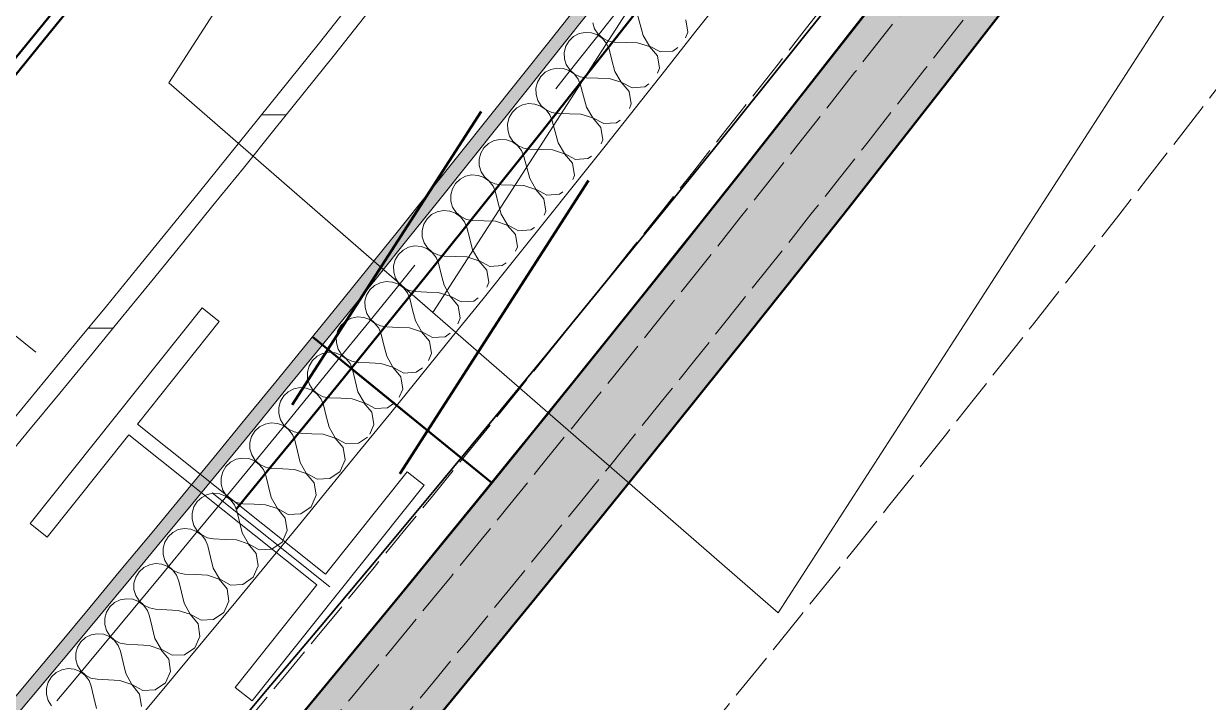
# Model space of a CAD drawing. Header units: millimetres. Extents: x -89663 to 74273, y -103666 to 18539.
# Drawn here: x -5369 to -4258, y -61751 to -61114 of the extents above; entities that cross this region are included whole.
import ezdxf
from ezdxf.enums import TextEntityAlignment as Align

# ---------------------------------------------------------------- set-up
doc = ezdxf.new("R2010")
doc.units = ezdxf.units.MM
doc.header["$MEASUREMENT"] = 0
doc.linetypes.add('Double Dashed', pattern=[1093.611073, 529.166651, -211.666656, 141.111112, -211.666656])
doc.linetypes.add('Hidden Line', pattern=[55, 45, -10])
for name, color, linetype, lineweight, true_color in [('0_Pen_No__29', 7, 'Continuous', 50, 0x2a2a2a), ('A-60-M_Mechanical_Pen_No__29', 7, 'Continuous', 50, 0x2a2a2a), ('New_A-05-M_Gross_Int_WC_s_Pen_No__74', 7, 'Continuous', 20, 0x606060), ('New_A-15-MG_Structural_Grid_Phase_2_Pen_No__222', 7, 'Continuous', 13, 0x65af33), ('New_A-20-M_Hard_Landscape_Pen_No__53', 7, 'Continuous', 35, 0x444444), ('New_A-25-M_Wall_Ext_Pen_No__107', 7, 'Continuous', 15, 0xa6a6a6), ('New_A-25-M_Wall_Ext_Pen_No__27', 7, 'Continuous', 50, 0x2a2a2a), ('New_A-25-M_Wall_Int_Pen_No__107', 7, 'Continuous', 15, 0xa6a6a6), ('New_A-25-M_Wall_Int_Pen_No__149', 7, 'Continuous', 0, 0x2a2a2a), ('New_A-35-M_FFE_Sanitary_Pen_No__211', 7, 'Continuous', 13, 0xebf6ff), ('New_A-35-M_FFE_Sanitary_Pen_No__27', 7, 'Continuous', 50, 0x2a2a2a)]:
    doc.layers.add(name, color=color, linetype=linetype, lineweight=lineweight, true_color=true_color)
for name, color, linetype in [('A-20-M_Floor_Slab', 7, 'Continuous'), ('A-25-M_Wall_Ext', 7, 'Continuous'), ('COLUMN.IFC Import', 7, 'Continuous'), ('New_A-05-M_Gross_Int_WC_s', 7, 'Continuous'), ('New_A-15-MG_Structural_Grid_Phase_2', 7, 'Continuous'), ('New_A-20-M_Hard_Landscape', 7, 'Continuous'), ('New_A-25-M_Wall_Ext', 7, 'Continuous'), ('New_A-25-M_Wall_Int', 7, 'Continuous'), ('New_A-35-M_FFE_Sanitary', 7, 'Continuous'), ('New_A-40-M_Soft_Landscaping_P2', 7, 'Continuous')]:
    doc.layers.add(name, color=color, linetype=linetype)
for name, color, linetype, lineweight in [('A-20-M_Floor_Slab_Pen_No__89', 8, 'Continuous', 20), ('A-25-M_Wall_Ext_Pen_No__87', 8, 'Continuous', 20), ('COLUMN.IFC Import_Pen_No__2', 8, 'Continuous', 15), ('New_A-25-M_Wall_Ext_Pen_No__87', 8, 'Continuous', 20), ('New_A-25-M_Wall_Int_Pen_No__193', 7, 'Continuous', 18), ('New_A-40-M_Soft_Landscaping_P2_Pen_No__150', 7, 'Continuous', 0), ('New_ArchiCAD Zone Stamps_Pen_No__6', 7, 'Continuous', 35)]:
    doc.layers.add(name, color=color, linetype=linetype, lineweight=lineweight)
doc.styles.add('GENERATED_STYLE_1', font='')
doc.styles.add('GENERATED_STYLE_3', font='')
doc.styles.add('GENERATED_STYLE_4', font='')
doc.styles.get('GENERATED_STYLE_1').set_extended_font_data('Arial', bold=True)
doc.styles.get('GENERATED_STYLE_3').set_extended_font_data('Arial')
doc.styles.get('GENERATED_STYLE_4').set_extended_font_data('Swis721 BT')

# ---------------------------------------------------------------- blocks, each defined once
blk = doc.blocks.new('Mesh_6_1', base_point=(-2004.1, -57229.4))
at = {"layer": 'New_A-20-M_Hard_Landscape_Pen_No__53', "linetype": 'Continuous', "flags": 128}
blk.add_lwpolyline([(-2004.1, -57229.4, -0.183374), (-18001.8, -70543.4), (-17579.3, -76160.8), (-17223, -76133.9), (-14657.1, -75939.9), (-15007.7, -71280.4, 0.205807), (-603, -57840.4)], format="xyb", close=True, dxfattribs=at)
blk = doc.blocks.new('Male WC_INB 0163_43_1', base_point=(-7292.1, -60664.2))
at = {"layer": 'New_A-05-M_Gross_Int_WC_s_Pen_No__74', "linetype": 'Continuous'}
blk.add_arc((-26580.2, -43935.2), 27309.7, 312.41044, 326.00205, dxfattribs=at)
at = {"layer": 'New_ArchiCAD Zone Stamps_Pen_No__6'}
for tag, height, style, p in [('ROOM_NAME', 250, 'GENERATED_STYLE_1', (-7557.7, -59352)), ('zoneNameLine2', 250, 'GENERATED_STYLE_1', (-7746.1, -59784.1)), ('ROOM_NUMBER', 200, 'GENERATED_STYLE_3', (-7934.5, -60204.8)), ('measuredAreaCode', 200, 'GENERATED_STYLE_3', (-8091.6, -60564.9)), ('DUMMY_649', 200, 'GENERATED_STYLE_3', (-7784.2, -60699)), ('DUMMY_650', 200, 'GENERATED_STYLE_3', (-7294.8, -60912.3)), ('DUMMY_651', 133.3, 'GENERATED_STYLE_3', (-7015.5, -61018.9))]:
    blk.add_attdef(tag, text='', height=height, rotation=336.4404, dxfattribs=dict(at, style=style)).set_placement(p, align=Align.TOP_LEFT)
blk = doc.blocks.new('Mesh_26_1', base_point=(-15007.7, -71280.4))
at = {"layer": 'New_A-40-M_Soft_Landscaping_P2_Pen_No__150', "linetype": 'Continuous', "flags": 128}
blk.add_lwpolyline([(-15007.7, -71280.4), (-14657.1, -75939.9, 0.09191), (5945.5, -69347.8), (9078.1, -62163.8), (-603, -57840.4, -0.205807)], format="xyb", close=True, dxfattribs=at)
blk = doc.blocks.new('Slab_69_1', base_point=(-4661.6, -61666.9))
at = {"layer": 'A-20-M_Floor_Slab_Pen_No__89', "linetype": 'Continuous', "flags": 128}
blk.add_lwpolyline([(-4661.6, -61666.9), (-5233.2, -61169.7), (-2072.9, -56277.4), (-1394, -56608.6)], close=True, dxfattribs=at)
blk = doc.blocks.new('Slab_70_1', base_point=(-5233.2, -61169.7))
at = {"layer": 'A-20-M_Floor_Slab_Pen_No__89', "linetype": 'Continuous', "flags": 128}
blk.add_lwpolyline([(-5233.2, -61169.7), (-4985.5, -61385.1), (-1778.7, -56420.9), (-2072.9, -56277.4)], close=True, dxfattribs=at)
blk = doc.blocks.new('Wall_53_1', base_point=(-38176, -69536.6))
at = {"layer": 'New_A-25-M_Wall_Ext_Pen_No__107', "linetype": 'Continuous', "lineweight": 0, "true_color": 0x535353}
blk.add_hatch(color=251, dxfattribs=at).paths.add_polyline_path([(-7888.7, -64664.4), (-7855.1, -64701.5), (-7821.6, -64738.5, 0.106432), (-877.5, -55078.3), (-969.2, -55038.4, -0.106432)])
at = {"layer": 'New_A-25-M_Wall_Ext_Pen_No__27', "linetype": 'Continuous'}
for radius, end in [(28161.8, 336.44044), (28261.8, 331.6191)]:
    blk.add_arc((-26783.5, -43782), radius, 312.13949, end, dxfattribs=at)
blk = doc.blocks.new('Wall_55_1', base_point=(-38175.9, -69536.5))
at = {"layer": 'New_A-25-M_Wall_Ext_Pen_No__87', "linetype": 'Hidden Line'}
for radius in [28161.8, 28211.8]:
    blk.add_arc((-26758.9, -43792.8), radius, 246.08329, 336.44041, dxfattribs=at)
blk = doc.blocks.new('Wall_120_1', base_point=(-8161.2, -64098.5))
at = {"layer": 'New_A-35-M_FFE_Sanitary_Pen_No__211', "linetype": 'Continuous'}
h = blk.add_hatch(dxfattribs=at)
h.set_pattern_fill('Plaster_0001', color=256, style=0, pattern_type=2)
h.set_pattern_definition([(229.20706, (0, 0), (-131.12933, 113.1596), [0, -100]), (229.20706, (32.9, -94.43), (-131.12933, 113.1596), [0, -100])])
h.paths.add_polyline_path([(-8154.4, -64105.9, 0.059246), (-3930.6, -59211.3), (-3938.9, -59205.7, -0.059154), (-8153.8, -64091.8)])
at = {"layer": 'New_A-35-M_FFE_Sanitary_Pen_No__27', "linetype": 'Continuous'}
for radius, start, end in [(27366.5, 312.44686, 325.98819), (27376.5, 312.42597, 325.98824)]:
    blk.add_arc((-26623.6, -43897.9), radius, start, end, dxfattribs=at)
blk = doc.blocks.new('Wall_231_1', base_point=(-38294.6, -69816.9))
at = {"layer": 'A-25-M_Wall_Ext_Pen_No__87', "linetype": 'Hidden Line'}
for radius, start, end in [(28130.8, 246.16287, 336.76285), (28469.8, 246.15506, 336.76093)]:
    blk.add_arc((-26785.3, -43777.2), radius, start, end, dxfattribs=at)
blk = doc.blocks.new('*X703')
at = {"layer": 'New_A-25-M_Wall_Int_Pen_No__107', "linetype": 'Continuous'}
for p, q in [((-4791.1, -61115), (-4793.8, -61104.7)), ((-4748.2, -61110.7), (-4746.3, -61122.3)), ((-4833.9, -61119.2), (-4835.6, -61113.6)), ((-4830.6, -61124.2), (-4833.9, -61119.2)), ((-4788.3, -61125.4), (-4791.1, -61115)), ((-4860.8, -61135.5), (-4857.8, -61130.4)), ((-4857.8, -61130.4), (-4853.6, -61126.3)), ((-4853.6, -61126.3), (-4848.3, -61123.6)), ((-4848.3, -61123.6), (-4842.6, -61122.4)), ((-4842.6, -61122.4), (-4836.7, -61122.8)), ((-4836.7, -61122.8), (-4831.1, -61124.7)), ((-4831.1, -61124.7), (-4826.3, -61128.2)), ((-4826.2, -61128), (-4830.6, -61124.2)), ((-4826.3, -61128.2), (-4822.6, -61132.8)), ((-4820.8, -61130.6), (-4826.2, -61128)), ((-4822.6, -61132.8), (-4820.3, -61138.3)), ((-4815, -61131.5), (-4820.8, -61130.6)), ((-4804.3, -61131.8), (-4815, -61131.5)), ((-4793.6, -61132.1), (-4804.3, -61131.8)), ((-4793.6, -61132.1), (-4782.4, -61135.6)), ((-4782.3, -61135.4), (-4788.3, -61125.4)), ((-4746.3, -61122.3), (-4748.6, -61127.7)), ((-4862.3, -61141.2), (-4860.8, -61135.5)), ((-4862.1, -61147.1), (-4862.3, -61141.2)), ((-4817.6, -61148.6), (-4820.3, -61138.3)), ((-4782.4, -61135.6), (-4774.7, -61144.4)), ((-4771.9, -61140.8), (-4782.3, -61135.4)), ((-4774.7, -61144.4), (-4772.8, -61155.9)), ((-4760.3, -61140), (-4771.9, -61140.8)), ((-4755.7, -61136.7), (-4760.3, -61140)), ((-4860.4, -61152.7), (-4862.1, -61147.1)), ((-4857.2, -61157.7), (-4860.4, -61152.7)), ((-4814.8, -61159), (-4817.6, -61148.6)), ((-4887.4, -61169), (-4884.4, -61163.9)), ((-4884.4, -61163.9), (-4880.1, -61159.8)), ((-4880.1, -61159.8), (-4874.9, -61157.1)), ((-4874.9, -61157.1), (-4869.1, -61155.9)), ((-4869.1, -61155.9), (-4863.2, -61156.3)), ((-4863.2, -61156.3), (-4857.6, -61158.3)), ((-4857.6, -61158.3), (-4852.8, -61161.7)), ((-4852.7, -61161.6), (-4857.2, -61157.7)), ((-4852.8, -61161.7), (-4849.2, -61166.3)), ((-4847.4, -61164.1), (-4852.7, -61161.6)), ((-4849.2, -61166.3), (-4846.9, -61171.8)), ((-4841.6, -61165.1), (-4847.4, -61164.1)), ((-4830.9, -61165.4), (-4841.6, -61165.1)), ((-4820.1, -61165.7), (-4830.9, -61165.4)), ((-4820.1, -61165.7), (-4809, -61169.2)), ((-4808.9, -61169), (-4814.8, -61159)), ((-4772.8, -61155.9), (-4774.8, -61160.6)), ((-4888.8, -61174.7), (-4887.4, -61169)), ((-4888.7, -61180.6), (-4888.8, -61174.7)), ((-4844.1, -61182.2), (-4846.9, -61171.8)), ((-4809, -61169.2), (-4801.3, -61178)), ((-4798.5, -61174.5), (-4808.9, -61169)), ((-4786.8, -61173.6), (-4798.5, -61174.5)), ((-4782.9, -61170.8), (-4786.8, -61173.6)), ((-4887, -61186.2), (-4888.7, -61180.6)), ((-4883.8, -61191.2), (-4887, -61186.2)), ((-4841.4, -61192.5), (-4844.1, -61182.2)), ((-4801.3, -61178), (-4799.4, -61189.6)), ((-4914, -61202.4), (-4911, -61197.3)), ((-4911, -61197.3), (-4906.7, -61193.3)), ((-4906.7, -61193.3), (-4901.5, -61190.5)), ((-4901.5, -61190.5), (-4895.7, -61189.3)), ((-4895.7, -61189.3), (-4889.8, -61189.8)), ((-4889.8, -61189.8), (-4884.2, -61191.8)), ((-4884.2, -61191.8), (-4879.4, -61195.2)), ((-4879.3, -61195.1), (-4883.8, -61191.2)), ((-4879.4, -61195.2), (-4875.7, -61199.9)), ((-4874, -61197.6), (-4879.3, -61195.1)), ((-4875.7, -61199.9), (-4873.5, -61205.3)), ((-4868.2, -61198.6), (-4874, -61197.6)), ((-4857.4, -61198.9), (-4868.2, -61198.6)), ((-4846.7, -61199.2), (-4857.4, -61198.9)), ((-4846.7, -61199.2), (-4835.6, -61202.7)), ((-4835.5, -61202.6), (-4841.4, -61192.5)), ((-4799.4, -61189.6), (-4801.1, -61193.7)), ((-4915.4, -61208.1), (-4914, -61202.4)), ((-4915.3, -61214), (-4915.4, -61208.1)), ((-4870.8, -61215.7), (-4873.5, -61205.3)), ((-4835.6, -61202.7), (-4827.9, -61211.6)), ((-4825.1, -61208), (-4835.5, -61202.6)), ((-4813.4, -61207.2), (-4825.1, -61208)), ((-4809.9, -61204.7), (-4813.4, -61207.2)), ((-4913.6, -61219.7), (-4915.3, -61214)), ((-4910.4, -61224.6), (-4913.6, -61219.7)), ((-4868.1, -61226), (-4870.8, -61215.7)), ((-4827.9, -61211.6), (-4826.1, -61223.1)), ((-4940.6, -61235.8), (-4937.6, -61230.8)), ((-4937.6, -61230.8), (-4933.3, -61226.7)), ((-4933.3, -61226.7), (-4928.1, -61224)), ((-4928.1, -61224), (-4922.3, -61222.8)), ((-4922.3, -61222.8), (-4916.4, -61223.2)), ((-4916.4, -61223.2), (-4910.9, -61225.2)), ((-4910.9, -61225.2), (-4906.1, -61228.7)), ((-4906, -61228.5), (-4910.4, -61224.6)), ((-4906.1, -61228.7), (-4902.4, -61233.3)), ((-4900.6, -61231.1), (-4906, -61228.5)), ((-4902.4, -61233.3), (-4900.1, -61238.8)), ((-4894.8, -61232.1), (-4900.6, -61231.1)), ((-4884.1, -61232.4), (-4894.8, -61232.1)), ((-4873.4, -61232.7), (-4884.1, -61232.4)), ((-4873.4, -61232.7), (-4862.2, -61236.3)), ((-4862.1, -61236.1), (-4868.1, -61226)), ((-4826.1, -61223.1), (-4827.6, -61226.9)), ((-4942.1, -61241.5), (-4940.6, -61235.8)), ((-4942, -61247.4), (-4942.1, -61241.5)), ((-4897.4, -61249.1), (-4900.1, -61238.8)), ((-4862.2, -61236.3), (-4854.6, -61245.1)), ((-4851.8, -61241.6), (-4862.1, -61236.1)), ((-4840.1, -61240.8), (-4851.8, -61241.6)), ((-4836.8, -61238.5), (-4840.1, -61240.8)), ((-4940.3, -61253.1), (-4942, -61247.4)), ((-4937.1, -61258), (-4940.3, -61253.1)), ((-4894.7, -61259.5), (-4897.4, -61249.1)), ((-4854.6, -61245.1), (-4852.7, -61256.7)), ((-4967.3, -61269.2), (-4964.3, -61264.1)), ((-4964.3, -61264.1), (-4960, -61260.1)), ((-4960, -61260.1), (-4954.8, -61257.4)), ((-4954.8, -61257.4), (-4949, -61256.2)), ((-4949, -61256.2), (-4943.1, -61256.6)), ((-4943.1, -61256.6), (-4937.5, -61258.6)), ((-4937.5, -61258.6), (-4932.8, -61262.1)), ((-4932.6, -61262), (-4937.1, -61258)), ((-4932.8, -61262.1), (-4929.1, -61266.7)), ((-4927.3, -61264.5), (-4932.6, -61262)), ((-4921.5, -61265.5), (-4927.3, -61264.5)), ((-4910.8, -61265.9), (-4921.5, -61265.5)), ((-4900.1, -61266.2), (-4910.8, -61265.9)), ((-4900.1, -61266.2), (-4888.9, -61269.7)), ((-4888.8, -61269.6), (-4894.7, -61259.5)), ((-4852.7, -61256.7), (-4854.2, -61260.3)), ((-4968.8, -61274.9), (-4967.3, -61269.2)), ((-4968.7, -61280.8), (-4968.8, -61274.9)), ((-4929.1, -61266.7), (-4926.8, -61272.2)), ((-4924.2, -61282.6), (-4926.8, -61272.2)), ((-4888.9, -61269.7), (-4881.3, -61278.6)), ((-4878.5, -61275.1), (-4888.8, -61269.6)), ((-4866.8, -61274.3), (-4878.5, -61275.1)), ((-4863.6, -61272), (-4866.8, -61274.3)), ((-4967, -61286.4), (-4968.7, -61280.8)), ((-4963.8, -61291.4), (-4967, -61286.4)), ((-4921.5, -61292.9), (-4924.2, -61282.6)), ((-4881.3, -61278.6), (-4879.5, -61290.2)), ((-4994.1, -61302.5), (-4991, -61297.4)), ((-4991, -61297.4), (-4986.7, -61293.4)), ((-4986.7, -61293.4), (-4981.5, -61290.7)), ((-4981.5, -61290.7), (-4975.7, -61289.5)), ((-4975.7, -61289.5), (-4969.8, -61290)), ((-4969.8, -61290), (-4964.3, -61292)), ((-4964.3, -61292), (-4959.5, -61295.5)), ((-4959.4, -61295.3), (-4963.8, -61291.4)), ((-4959.5, -61295.5), (-4955.8, -61300.1)), ((-4954.1, -61297.9), (-4959.4, -61295.3)), ((-4948.2, -61298.9), (-4954.1, -61297.9)), ((-4937.5, -61299.3), (-4948.2, -61298.9)), ((-4926.8, -61299.6), (-4937.5, -61299.3)), ((-4926.8, -61299.6), (-4915.7, -61303.2)), ((-4915.6, -61303), (-4921.5, -61292.9)), ((-4879.5, -61290.2), (-4881, -61293.9)), ((-4995.6, -61308.2), (-4994.1, -61302.5)), ((-4995.5, -61314.1), (-4995.6, -61308.2)), ((-4955.8, -61300.1), (-4953.6, -61305.6)), ((-4950.9, -61316), (-4953.6, -61305.6)), ((-4915.7, -61303.2), (-4908.1, -61312.1)), ((-4905.2, -61308.5), (-4915.6, -61303)), ((-4893.5, -61307.8), (-4905.2, -61308.5)), ((-4890.2, -61305.4), (-4893.5, -61307.8)), ((-4993.8, -61319.8), (-4995.5, -61314.1)), ((-4990.6, -61324.7), (-4993.8, -61319.8)), ((-4948.3, -61326.3), (-4950.9, -61316)), ((-4908.1, -61312.1), (-4906.3, -61323.6)), ((-5020.9, -61335.8), (-5017.8, -61330.7)), ((-5017.8, -61330.7), (-5013.5, -61326.7)), ((-5013.5, -61326.7), (-5008.3, -61324)), ((-5008.3, -61324), (-5002.5, -61322.8)), ((-5002.5, -61322.8), (-4996.6, -61323.3)), ((-4996.6, -61323.3), (-4991.1, -61325.3)), ((-4991.1, -61325.3), (-4986.3, -61328.8)), ((-4986.2, -61328.7), (-4990.6, -61324.7)), ((-4986.3, -61328.8), (-4982.6, -61333.5)), ((-4980.9, -61331.2), (-4986.2, -61328.7)), ((-4975, -61332.3), (-4980.9, -61331.2)), ((-4964.3, -61332.6), (-4975, -61332.3)), ((-4953.6, -61333), (-4964.3, -61332.6)), ((-4953.6, -61333), (-4942.5, -61336.6)), ((-4942.4, -61336.4), (-4948.3, -61326.3)), ((-4906.3, -61323.6), (-4907.9, -61327.6)), ((-5022.4, -61341.5), (-5020.9, -61335.8)), ((-5022.3, -61347.4), (-5022.4, -61341.5)), ((-4982.6, -61333.5), (-4980.4, -61338.9)), ((-4977.8, -61349.3), (-4980.4, -61338.9)), ((-4942.5, -61336.6), (-4934.9, -61345.5)), ((-4932, -61342), (-4942.4, -61336.4)), ((-4920.4, -61341.2), (-4932, -61342)), ((-4916.7, -61338.6), (-4920.4, -61341.2)), ((-5020.6, -61353), (-5022.3, -61347.4)), ((-5017.4, -61358), (-5020.6, -61353)), ((-4975.1, -61359.7), (-4977.8, -61349.3)), ((-4934.9, -61345.5), (-4933.1, -61357.1)), ((-5047.7, -61369), (-5044.7, -61364)), ((-5044.7, -61364), (-5040.4, -61360)), ((-5040.4, -61360), (-5035.1, -61357.3)), ((-5035.1, -61357.3), (-5029.3, -61356.1)), ((-5029.3, -61356.1), (-5023.5, -61356.6)), ((-5023.5, -61356.6), (-5017.9, -61358.6)), ((-5017.9, -61358.6), (-5013.1, -61362.1)), ((-5013, -61362), (-5017.4, -61358)), ((-5013.1, -61362.1), (-5009.5, -61366.8)), ((-5007.7, -61364.5), (-5013, -61362)), ((-5009.5, -61366.8), (-5007.3, -61372.2)), ((-5001.9, -61365.6), (-5007.7, -61364.5)), ((-4991.2, -61366), (-5001.9, -61365.6)), ((-4980.5, -61366.3), (-4991.2, -61366)), ((-4980.5, -61366.3), (-4969.3, -61369.9)), ((-4969.2, -61369.8), (-4975.1, -61359.7)), ((-4933.1, -61357.1), (-4935, -61361.6)), ((-5049.3, -61374.7), (-5047.7, -61369)), ((-5049.2, -61380.6), (-5049.3, -61374.7)), ((-5004.6, -61382.6), (-5007.3, -61372.2)), ((-4969.3, -61369.9), (-4961.7, -61378.9)), ((-4958.9, -61375.3), (-4969.2, -61369.8)), ((-4947.2, -61374.6), (-4958.9, -61375.3)), ((-4943, -61371.6), (-4947.2, -61374.6)), ((-5047.5, -61386.3), (-5049.2, -61380.6)), ((-5044.3, -61391.3), (-5047.5, -61386.3)), ((-5002, -61393), (-5004.6, -61382.6)), ((-4961.7, -61378.9), (-4960, -61390.4)), ((-5074.6, -61402.2), (-5071.6, -61397.2)), ((-5071.6, -61397.2), (-5067.3, -61393.2)), ((-5067.3, -61393.2), (-5062, -61390.5)), ((-5062, -61390.5), (-5056.2, -61389.3)), ((-5056.2, -61389.3), (-5050.3, -61389.8)), ((-5050.3, -61389.8), (-5044.8, -61391.9)), ((-5044.8, -61391.9), (-5040, -61395.4)), ((-5039.9, -61395.2), (-5044.3, -61391.3)), ((-5040, -61395.4), (-5036.4, -61400)), ((-5034.6, -61397.8), (-5039.9, -61395.2)), ((-5036.4, -61400), (-5034.2, -61405.5)), ((-5028.8, -61398.8), (-5034.6, -61397.8)), ((-5018.1, -61399.2), (-5028.8, -61398.8)), ((-5007.4, -61399.6), (-5018.1, -61399.2)), ((-5007.4, -61399.6), (-4996.2, -61403.3)), ((-4996.1, -61403.1), (-5002, -61393)), ((-4960, -61390.4), (-4962.2, -61395.7)), ((-5076.2, -61407.9), (-5074.6, -61402.2)), ((-5076.1, -61413.8), (-5076.2, -61407.9)), ((-5031.6, -61415.9), (-5034.2, -61405.5)), ((-4996.2, -61403.3), (-4988.7, -61412.2)), ((-4985.8, -61408.7), (-4996.1, -61403.1)), ((-4974.1, -61408), (-4985.8, -61408.7)), ((-4969.2, -61404.5), (-4974.1, -61408)), ((-5074.4, -61419.5), (-5076.1, -61413.8)), ((-5071.3, -61424.5), (-5074.4, -61419.5)), ((-5028.9, -61426.3), (-5031.6, -61415.9)), ((-4988.7, -61412.2), (-4986.9, -61423.8)), ((-5101.6, -61435.4), (-5098.5, -61430.3)), ((-5098.5, -61430.3), (-5094.2, -61426.3)), ((-5094.2, -61426.3), (-5089, -61423.7)), ((-5089, -61423.7), (-5083.2, -61422.5)), ((-5083.2, -61422.5), (-5077.3, -61423)), ((-5077.3, -61423), (-5071.7, -61425.1)), ((-5071.7, -61425.1), (-5067, -61428.6)), ((-5066.9, -61428.4), (-5071.3, -61424.5)), ((-5067, -61428.6), (-5063.3, -61433.2)), ((-5061.6, -61431), (-5066.9, -61428.4)), ((-5063.3, -61433.2), (-5061.1, -61438.7)), ((-5055.7, -61432.1), (-5061.6, -61431)), ((-5045, -61432.5), (-5055.7, -61432.1)), ((-5034.3, -61432.9), (-5045, -61432.5)), ((-5034.3, -61432.9), (-5023.2, -61436.5)), ((-5023.1, -61436.4), (-5028.9, -61426.3)), ((-4986.9, -61423.8), (-4989.6, -61430.1)), ((-5103.1, -61441.1), (-5101.6, -61435.4)), ((-5103.1, -61447), (-5103.1, -61441.1)), ((-5058.5, -61449.1), (-5061.1, -61438.7)), ((-5023.2, -61436.5), (-5015.6, -61445.5)), ((-5012.8, -61442), (-5023.1, -61436.4)), ((-5001.1, -61441.3), (-5012.8, -61442)), ((-4995.3, -61437.2), (-5001.1, -61441.3)), ((-5115.9, -61456.8), (-5110.1, -61455.7)), ((-5110.1, -61455.7), (-5104.3, -61456.1)), ((-5101.4, -61452.6), (-5103.1, -61447)), ((-5098.3, -61457.7), (-5101.4, -61452.6)), ((-5055.9, -61459.5), (-5058.5, -61449.1)), ((-5015.6, -61445.5), (-5013.9, -61457.1)), ((-5128.6, -61468.5), (-5125.5, -61463.5)), ((-5125.5, -61463.5), (-5121.2, -61459.5)), ((-5121.2, -61459.5), (-5115.9, -61456.8)), ((-5104.3, -61456.1), (-5098.7, -61458.2)), ((-5098.7, -61458.2), (-5094, -61461.7)), ((-5093.9, -61461.6), (-5098.3, -61457.7)), ((-5094, -61461.7), (-5090.4, -61466.4)), ((-5088.6, -61464.2), (-5093.9, -61461.6)), ((-5090.4, -61466.4), (-5088.1, -61471.9)), ((-5082.7, -61465.3), (-5088.6, -61464.2)), ((-5072, -61465.7), (-5082.7, -61465.3)), ((-5061.3, -61466.1), (-5072, -61465.7)), ((-5061.3, -61466.1), (-5050.2, -61469.8)), ((-5050.1, -61469.6), (-5055.9, -61459.5)), ((-5013.9, -61457.1), (-5017.1, -61464.6)), ((-5130.1, -61474.2), (-5128.6, -61468.5)), ((-5130.1, -61480.1), (-5130.1, -61474.2)), ((-5085.6, -61482.3), (-5088.1, -61471.9)), ((-5050.2, -61469.8), (-5042.7, -61478.7)), ((-5039.8, -61475.2), (-5050.1, -61469.6)), ((-5028.1, -61474.5), (-5039.8, -61475.2)), ((-5021.2, -61469.7), (-5028.1, -61474.5)), ((-5143, -61489.9), (-5137.2, -61488.8)), ((-5137.2, -61488.8), (-5131.3, -61489.3)), ((-5128.4, -61485.8), (-5130.1, -61480.1)), ((-5125.3, -61490.8), (-5128.4, -61485.8)), ((-5083, -61492.7), (-5085.6, -61482.3)), ((-5042.7, -61478.7), (-5040.9, -61490.3)), ((-5155.6, -61501.6), (-5152.6, -61496.6)), ((-5152.6, -61496.6), (-5148.2, -61492.6)), ((-5148.2, -61492.6), (-5143, -61489.9)), ((-5131.3, -61489.3), (-5125.8, -61491.3)), ((-5125.8, -61491.3), (-5121, -61494.9)), ((-5120.9, -61494.7), (-5125.3, -61490.8)), ((-5121, -61494.9), (-5117.4, -61499.5)), ((-5115.6, -61497.3), (-5120.9, -61494.7)), ((-5117.4, -61499.5), (-5115.2, -61505)), ((-5109.8, -61498.4), (-5115.6, -61497.3)), ((-5099.1, -61498.9), (-5109.8, -61498.4)), ((-5088.4, -61499.3), (-5099.1, -61498.9)), ((-5088.4, -61499.3), (-5077.3, -61503)), ((-5077.2, -61502.8), (-5083, -61492.7)), ((-5040.9, -61490.3), (-5044.8, -61499.3)), ((-5157.2, -61507.3), (-5155.6, -61501.6)), ((-5157.2, -61513.2), (-5157.2, -61507.3)), ((-5112.6, -61515.4), (-5115.2, -61505)), ((-5077.3, -61503), (-5069.7, -61511.9)), ((-5066.9, -61508.4), (-5077.2, -61502.8)), ((-5055.2, -61507.8), (-5066.9, -61508.4)), ((-5047, -61502.1), (-5055.2, -61507.8)), ((-5170.1, -61522.9), (-5164.3, -61521.8)), ((-5164.3, -61521.8), (-5158.4, -61522.3)), ((-5158.4, -61522.3), (-5152.9, -61524.4)), ((-5155.5, -61518.8), (-5157.2, -61513.2)), ((-5152.4, -61523.9), (-5155.5, -61518.8)), ((-5110.1, -61525.8), (-5112.6, -61515.4)), ((-5069.7, -61511.9), (-5068, -61523.5)), ((-5182.7, -61534.6), (-5179.7, -61529.6)), ((-5179.7, -61529.6), (-5175.3, -61525.6)), ((-5175.3, -61525.6), (-5170.1, -61522.9)), ((-5152.9, -61524.4), (-5148.1, -61528)), ((-5148, -61527.8), (-5152.4, -61523.9)), ((-5148.1, -61528), (-5144.5, -61532.6)), ((-5142.7, -61530.4), (-5148, -61527.8)), ((-5144.5, -61532.6), (-5142.3, -61538.1)), ((-5136.9, -61531.5), (-5142.7, -61530.4)), ((-5126.2, -61532), (-5136.9, -61531.5)), ((-5115.5, -61532.4), (-5126.2, -61532)), ((-5115.5, -61532.4), (-5104.4, -61536.1)), ((-5104.3, -61536), (-5110.1, -61525.8)), ((-5068, -61523.5), (-5072.7, -61534.2)), ((-5184.3, -61540.3), (-5182.7, -61534.6)), ((-5184.3, -61546.2), (-5184.3, -61540.3)), ((-5139.8, -61548.5), (-5142.3, -61538.1)), ((-5104.4, -61536.1), (-5096.9, -61545.1)), ((-5094, -61541.6), (-5104.3, -61536)), ((-5082.3, -61541), (-5094, -61541.6)), ((-5072.7, -61534.3), (-5082.3, -61541)), ((-5197.2, -61556), (-5191.4, -61554.8)), ((-5191.4, -61554.8), (-5185.5, -61555.4)), ((-5185.5, -61555.4), (-5180, -61557.5)), ((-5182.7, -61551.9), (-5184.3, -61546.2)), ((-5179.5, -61556.9), (-5182.7, -61551.9)), ((-5137.2, -61558.9), (-5139.8, -61548.5)), ((-5096.9, -61545.1), (-5095.2, -61556.7)), ((-5209.9, -61567.6), (-5206.8, -61562.6)), ((-5206.8, -61562.6), (-5202.5, -61558.6)), ((-5202.5, -61558.6), (-5197.2, -61556)), ((-5180, -61557.5), (-5175.3, -61561)), ((-5175.2, -61560.9), (-5179.5, -61556.9)), ((-5175.3, -61561), (-5171.7, -61565.7)), ((-5169.9, -61563.5), (-5175.2, -61560.9)), ((-5171.7, -61565.7), (-5169.5, -61571.2)), ((-5164, -61564.6), (-5169.9, -61563.5)), ((-5153.3, -61565.1), (-5164, -61564.6)), ((-5142.7, -61565.5), (-5153.3, -61565.1)), ((-5142.7, -61565.5), (-5131.5, -61569.2)), ((-5131.4, -61569.1), (-5137.2, -61558.9)), ((-5095.2, -61556.7), (-5099.8, -61567.4)), ((-5211.5, -61573.3), (-5209.9, -61567.6)), ((-5211.5, -61579.2), (-5211.5, -61573.3)), ((-5166.9, -61581.6), (-5169.5, -61571.2)), ((-5131.5, -61569.2), (-5124, -61578.2)), ((-5121.2, -61574.7), (-5131.4, -61569.1)), ((-5109.5, -61574.1), (-5121.2, -61574.7)), ((-5099.8, -61567.4), (-5109.5, -61574.1)), ((-5229.7, -61591.6), (-5224.4, -61588.9)), ((-5224.4, -61588.9), (-5218.6, -61587.8)), ((-5218.6, -61587.8), (-5212.7, -61588.4)), ((-5212.7, -61588.4), (-5207.2, -61590.5)), ((-5209.8, -61584.9), (-5211.5, -61579.2)), ((-5206.7, -61589.9), (-5209.8, -61584.9)), ((-5164.4, -61592), (-5166.9, -61581.6)), ((-5124, -61578.2), (-5122.4, -61589.8)), ((-5237.1, -61600.6), (-5234, -61595.5)), ((-5234, -61595.5), (-5229.7, -61591.6)), ((-5207.2, -61590.5), (-5202.5, -61594)), ((-5202.4, -61593.9), (-5206.7, -61589.9)), ((-5202.5, -61594), (-5198.9, -61598.7)), ((-5197.1, -61596.5), (-5202.4, -61593.9)), ((-5198.9, -61598.7), (-5196.7, -61604.2)), ((-5191.3, -61597.6), (-5197.1, -61596.5)), ((-5180.6, -61598.1), (-5191.3, -61597.6)), ((-5169.9, -61598.6), (-5180.6, -61598.1)), ((-5169.9, -61598.6), (-5158.8, -61602.3)), ((-5158.6, -61602.2), (-5164.4, -61592)), ((-5122.4, -61589.8), (-5127.1, -61600.6)), ((-5238.7, -61606.2), (-5237.1, -61600.6)), ((-5238.7, -61612.1), (-5238.7, -61606.2)), ((-5194.2, -61614.6), (-5196.7, -61604.2)), ((-5158.8, -61602.3), (-5151.3, -61611.3)), ((-5148.4, -61607.8), (-5158.6, -61602.2)), ((-5136.7, -61607.2), (-5148.4, -61607.8)), ((-5127.1, -61600.6), (-5136.7, -61607.2)), ((-5256.9, -61624.5), (-5251.6, -61621.9)), ((-5251.6, -61621.9), (-5245.8, -61620.8)), ((-5245.8, -61620.8), (-5240, -61621.3)), ((-5240, -61621.3), (-5234.4, -61623.4)), ((-5237.1, -61617.8), (-5238.7, -61612.1)), ((-5234, -61622.8), (-5237.1, -61617.8)), ((-5191.7, -61625), (-5194.2, -61614.6)), ((-5151.3, -61611.3), (-5149.6, -61622.9)), ((-5266, -61639.2), (-5264.4, -61633.5)), ((-5264.4, -61633.5), (-5261.3, -61628.5)), ((-5261.3, -61628.5), (-5256.9, -61624.5)), ((-5234.4, -61623.4), (-5229.7, -61627)), ((-5229.6, -61626.8), (-5234, -61622.8)), ((-5229.7, -61627), (-5226.1, -61631.7)), ((-5224.3, -61629.5), (-5229.6, -61626.8)), ((-5226.1, -61631.7), (-5224, -61637.2)), ((-5218.5, -61630.6), (-5224.3, -61629.5)), ((-5207.8, -61631.1), (-5218.5, -61630.6)), ((-5197.1, -61631.6), (-5207.8, -61631.1)), ((-5197.1, -61631.6), (-5186, -61635.3)), ((-5185.9, -61635.2), (-5191.7, -61625)), ((-5149.6, -61622.9), (-5154.3, -61633.6)), ((-5266, -61645.1), (-5266, -61639.2)), ((-5221.5, -61647.6), (-5224, -61637.2)), ((-5186, -61635.3), (-5178.5, -61644.4)), ((-5175.6, -61640.9), (-5185.9, -61635.2)), ((-5178.5, -61644.4), (-5176.9, -61656)), ((-5164, -61640.3), (-5175.6, -61640.9)), ((-5154.3, -61633.6), (-5164, -61640.3)), ((-5284.2, -61657.4), (-5278.9, -61654.7)), ((-5278.9, -61654.7), (-5273.1, -61653.7)), ((-5273.1, -61653.7), (-5267.2, -61654.2)), ((-5267.2, -61654.2), (-5261.7, -61656.3)), ((-5264.4, -61650.7), (-5266, -61645.1)), ((-5261.3, -61655.8), (-5264.4, -61650.7)), ((-5256.9, -61659.8), (-5261.3, -61655.8)), ((-5219, -61658), (-5221.5, -61647.6)), ((-5293.3, -61672), (-5291.7, -61666.3)), ((-5291.7, -61666.3), (-5288.6, -61661.3)), ((-5288.6, -61661.3), (-5284.2, -61657.4)), ((-5261.7, -61656.3), (-5257, -61659.9)), ((-5257, -61659.9), (-5253.4, -61664.6)), ((-5251.6, -61662.4), (-5256.9, -61659.8)), ((-5253.4, -61664.6), (-5251.3, -61670.1)), ((-5245.8, -61663.5), (-5251.6, -61662.4)), ((-5235.1, -61664.1), (-5245.8, -61663.5)), ((-5224.4, -61664.6), (-5235.1, -61664.1)), ((-5224.4, -61664.6), (-5213.3, -61668.3)), ((-5213.2, -61668.2), (-5219, -61658)), ((-5181.6, -61666.7), (-5191.3, -61673.3)), ((-5176.9, -61656), (-5181.6, -61666.7)), ((-5293.3, -61677.9), (-5293.3, -61672)), ((-5291.7, -61683.6), (-5293.3, -61677.9)), ((-5248.8, -61680.5), (-5251.3, -61670.1)), ((-5213.3, -61668.3), (-5205.9, -61677.4)), ((-5203, -61673.9), (-5213.2, -61668.2)), ((-5205.9, -61677.4), (-5204.2, -61689)), ((-5191.3, -61673.3), (-5203, -61673.9)), ((-5311.6, -61690.2), (-5306.3, -61687.6)), ((-5306.3, -61687.6), (-5300.5, -61686.5)), ((-5300.5, -61686.5), (-5294.6, -61687.1)), ((-5294.6, -61687.1), (-5289.1, -61689.2)), ((-5288.6, -61688.6), (-5291.7, -61683.6)), ((-5284.2, -61692.6), (-5288.6, -61688.6)), ((-5246.3, -61690.9), (-5248.8, -61680.5)), ((-5204.2, -61689), (-5209, -61699.7)), ((-5320.7, -61704.8), (-5319, -61699.2)), ((-5319, -61699.2), (-5315.9, -61694.2)), ((-5315.9, -61694.2), (-5311.6, -61690.2)), ((-5289.1, -61689.2), (-5284.4, -61692.8)), ((-5284.4, -61692.8), (-5280.8, -61697.5)), ((-5279, -61695.3), (-5284.2, -61692.6)), ((-5280.8, -61697.5), (-5278.6, -61703)), ((-5273.2, -61696.4), (-5279, -61695.3)), ((-5262.5, -61697), (-5273.2, -61696.4)), ((-5251.8, -61697.5), (-5262.5, -61697)), ((-5251.8, -61697.5), (-5240.7, -61701.3)), ((-5240.6, -61701.1), (-5246.3, -61690.9)), ((-5209, -61699.7), (-5218.6, -61706.3)), ((-5320.7, -61710.7), (-5320.7, -61704.8)), ((-5319.1, -61716.4), (-5320.7, -61710.7)), ((-5276.2, -61713.4), (-5278.6, -61703)), ((-5240.7, -61701.3), (-5233.2, -61710.3)), ((-5230.3, -61706.8), (-5240.6, -61701.1)), ((-5233.2, -61710.3), (-5231.6, -61721.9)), ((-5218.6, -61706.3), (-5230.3, -61706.8)), ((-5339, -61723), (-5333.7, -61720.4)), ((-5333.7, -61720.4), (-5327.9, -61719.3)), ((-5327.9, -61719.3), (-5322, -61719.9)), ((-5322, -61719.9), (-5316.5, -61722)), ((-5316, -61721.5), (-5319.1, -61716.4)), ((-5316.5, -61722), (-5311.8, -61725.6)), ((-5311.6, -61725.5), (-5316, -61721.5)), ((-5273.7, -61723.8), (-5276.2, -61713.4)), ((-5231.6, -61721.9), (-5236.4, -61732.6)), ((-5348.1, -61737.6), (-5346.5, -61732)), ((-5346.5, -61732), (-5343.3, -61727)), ((-5343.3, -61727), (-5339, -61723)), ((-5311.8, -61725.6), (-5308.2, -61730.3)), ((-5306.4, -61728.1), (-5311.6, -61725.5)), ((-5308.2, -61730.3), (-5306.1, -61735.8)), ((-5300.6, -61729.3), (-5306.4, -61728.1)), ((-5289.9, -61729.8), (-5300.6, -61729.3)), ((-5279.2, -61730.4), (-5289.9, -61729.8)), ((-5279.2, -61730.4), (-5268.1, -61734.2)), ((-5268, -61734.1), (-5273.7, -61723.8)), ((-5236.4, -61732.6), (-5246.1, -61739.2)), ((-5348.1, -61743.5), (-5348.1, -61737.6)), ((-5346.5, -61749.2), (-5348.1, -61743.5)), ((-5303.6, -61746.3), (-5306.1, -61735.8)), ((-5268.1, -61734.2), (-5260.7, -61743.2)), ((-5257.8, -61739.8), (-5268, -61734.1)), ((-5260.7, -61743.2), (-5259.1, -61754.8)), ((-5246.1, -61739.2), (-5257.8, -61739.8)), ((-5343.4, -61754.3), (-5346.5, -61749.2)), ((-5301.1, -61756.7), (-5303.6, -61746.3))]:
    blk.add_line(p, q, dxfattribs=at)
blk = doc.blocks.new('Wall_254_1', base_point=(-7921.5, -64417.2))
at = {"layer": 'New_A-25-M_Wall_Int_Pen_No__107', "linetype": 'Continuous'}
h = blk.add_hatch(dxfattribs=at)
h.set_pattern_fill('Plywood_0001', color=256, style=0, pattern_type=2)
h.set_pattern_definition([(0, (0, 0), (0, 200), [])])
h.paths.add_polyline_path([(-1322.1, -54884.5, -0.105152), (-8043, -64284.3), (-8030.8, -64297.6, 0.105152), (-1305.6, -54891.7)])
blk.add_hatch(color=256, dxfattribs=at).paths.add_polyline_path([(-7921.5, -64417.2, 0.105152), (-1157.1, -54956.4), (-1168.1, -54951.6, -0.105152), (-7929.6, -64408.3)])
at = {"layer": 'New_A-25-M_Wall_Int_Pen_No__149', "linetype": 'Continuous'}
for radius in [27776.8, 28046.8]:
    blk.add_arc((-26783.5, -43782), radius, 312.42955, 336.44041, dxfattribs=at)
at = {"layer": 'New_A-25-M_Wall_Int_Pen_No__193', "linetype": 'Continuous'}
for radius in [27794.8, 27944.8, 27956.8]:
    blk.add_arc((-26783.5, -43782), radius, 312.42955, 336.44041, dxfattribs=at)
at = {"layer": 'New_A-25-M_Wall_Int', "color": 250, "lineweight": 50, "true_color": 0x2a2a2a}
blk.add_blockref('*X703', (0, 0), dxfattribs=at)
blk = doc.blocks.new('Standard grid marker_12')
at = {"layer": 'New_A-15-MG_Structural_Grid_Phase_2_Pen_No__222', "linetype": 'Double Dashed'}
blk.add_line((2590.6, 0.5), (0, 0.5), dxfattribs=at)
at = {"layer": 'New_A-15-MG_Structural_Grid_Phase_2_Pen_No__222', "style": 'GENERATED_STYLE_4'}
for tag, p in [('AC_MarkerText_1_0', (-500, 43.9)), ('AC_MarkerText_1_1', (22558.2, 43.9))]:
    blk.add_attdef(tag, text='', height=350, rotation=195.0277, dxfattribs=at).set_placement(p, align=Align.MIDDLE_CENTER)
blk = doc.blocks.new('Standard grid marker_24')
at = {"layer": 'New_A-15-MG_Structural_Grid_Phase_2_Pen_No__222', "linetype": 'Double Dashed'}
blk.add_arc((0, 0), 27977.6, 0, 90.63597, dxfattribs=at)
at = {"layer": 'New_A-15-MG_Structural_Grid_Phase_2_Pen_No__222', "style": 'GENERATED_STYLE_4'}
blk.add_attdef('AC_MarkerText_1', text='', height=350, rotation=90.3066, dxfattribs=at).set_placement((-1326.2, 28008), align=Align.MIDDLE_CENTER)
blk = doc.blocks.new('Column 145')
at = {"layer": 'COLUMN.IFC Import_Pen_No__2', "linetype": 'Continuous'}
for p, q in [((-129.4, 133.35), (129.4, 133.35)), ((-129.4, 112.85), (-129.4, 133.35)), ((129.4, 133.35), (129.4, 112.85)), ((-6.4, 112.85), (-129.4, 112.85)), ((-6.4, -112.85), (-6.4, 112.85)), ((6.4, 112.85), (6.4, -112.85)), ((129.4, 112.85), (6.4, 112.85)), ((-129.4, -112.85), (-6.4, -112.85)), ((-129.4, -133.35), (-129.4, -112.85)), ((6.4, -112.85), (129.4, -112.85)), ((129.4, -112.85), (129.4, -133.35)), ((129.4, -133.35), (-129.4, -133.35))]:
    blk.add_line(p, q, dxfattribs=at)
blk = doc.blocks.new('Mesh_37_1', base_point=(-603, -57840.4))
at = {"layer": 'New_A-40-M_Soft_Landscaping_P2_Pen_No__150', "linetype": 'Continuous', "flags": 128}
blk.add_lwpolyline([(-603, -57840.4, -0.205807), (-15007.7, -71280.4), (-14916.9, -72486.2, 0.161424), (-1600, -63958.3), (1156.8, -58626.3)], format="xyb", close=True, dxfattribs=at)

msp = doc.modelspace()

# ---------------------------------------------------------------- linework, layer by layer
at = {"layer": '0_Pen_No__29', "linetype": 'Continuous', "flags": 128}
for points in [[(-5038.6, -61677.4, 0.057708), (-1524.3, -56234.2)], [(-5038.6, -61677.4, 0.057708), (-1524.3, -56234.2)], [(-1524.3, -56234.2, -0.057708), (-5038.6, -61677.4)]]:
    msp.add_lwpolyline(points, format="xyb", dxfattribs=at)
msp.add_lwpolyline([(-4992.3, -61494.5), (-5062.2, -61437.7)], dxfattribs=at)
at = {"layer": 'A-60-M_Mechanical_Pen_No__29', "linetype": 'Continuous'}
for p, q in [((-5117.5, -61471.7), (-4940.4, -61196.6)), ((-5016.6, -61536.6), (-4839.5, -61261.5)), ((-4930.2, -61544.9), (-5098.6, -61408.1)), ((-4930.2, -61544.9), (-4992.3, -61494.5))]:
    msp.add_line(p, q, dxfattribs=at)
msp.add_arc((-26783.5, -43782), 27991.8, 320.54676, 333.75783, dxfattribs=at)

# ---------------------------------------------------------------- block references
at = {"layer": 'A-20-M_Floor_Slab', "color": 8, "linetype": 'Continuous', "lineweight": 20}
for name, p in [('Slab_69_1', (-4661.6, -61666.9)), ('Slab_70_1', (-5233.2, -61169.7))]:
    msp.add_blockref(name, p, dxfattribs=at)
at = {"layer": 'A-25-M_Wall_Ext', "color": 250, "lineweight": 50, "true_color": 0x2a2a2a}
msp.add_blockref('Wall_231_1', (-38294.6, -69816.9), dxfattribs=at)
at = {"layer": 'COLUMN.IFC Import', "linetype": 'Continuous', "zscale": 1000, "rotation": 51.41241155949833}
msp.add_blockref('Column 145', (-5178.6, -61565.3), dxfattribs=at)
at = {"layer": 'New_A-05-M_Gross_Int_WC_s', "linetype": 'Continuous'}
msp.add_blockref('Male WC_INB 0163_43_1', (-7292.1, -60664.2), dxfattribs=at)
at = {"layer": 'New_A-15-MG_Structural_Grid_Phase_2', "color": 8, "linetype": 'Continuous', "lineweight": 15, "zscale": 1000}
for name, p, rotation in [('Standard grid marker_24', (-26783.5, -43781.2), 246.1337837427074), ('Standard grid marker_12', (-4601.2, -62025.7), 141.4127390902341)]:
    msp.add_blockref(name, p, dxfattribs=dict(at, rotation=rotation))
at = {"layer": 'New_A-20-M_Hard_Landscape', "color": 49, "lineweight": 35, "true_color": 0x444444}
msp.add_blockref('Mesh_6_1', (-2004.1, -57229.4), dxfattribs=at)
at = {"layer": 'New_A-25-M_Wall_Ext', "color": 250, "lineweight": 50, "true_color": 0x2a2a2a}
for name, p in [('Wall_53_1', (-38176, -69536.6)), ('Wall_55_1', (-38175.9, -69536.5))]:
    msp.add_blockref(name, p, dxfattribs=at)
at = {"layer": 'New_A-25-M_Wall_Int', "color": 250, "lineweight": 50, "true_color": 0x2a2a2a}
msp.add_blockref('Wall_254_1', (-7921.5, -64417.2), dxfattribs=at)
at = {"layer": 'New_A-35-M_FFE_Sanitary', "color": 250, "lineweight": 50, "true_color": 0x2a2a2a}
msp.add_blockref('Wall_120_1', (-8161.2, -64098.5), dxfattribs=at)
at = {"layer": 'New_A-40-M_Soft_Landscaping_P2'}
for name, p in [('Mesh_26_1', (-15007.7, -71280.4)), ('Mesh_37_1', (-603, -57840.4))]:
    msp.add_blockref(name, p, dxfattribs=at)

doc.saveas('drawing.dxf')
